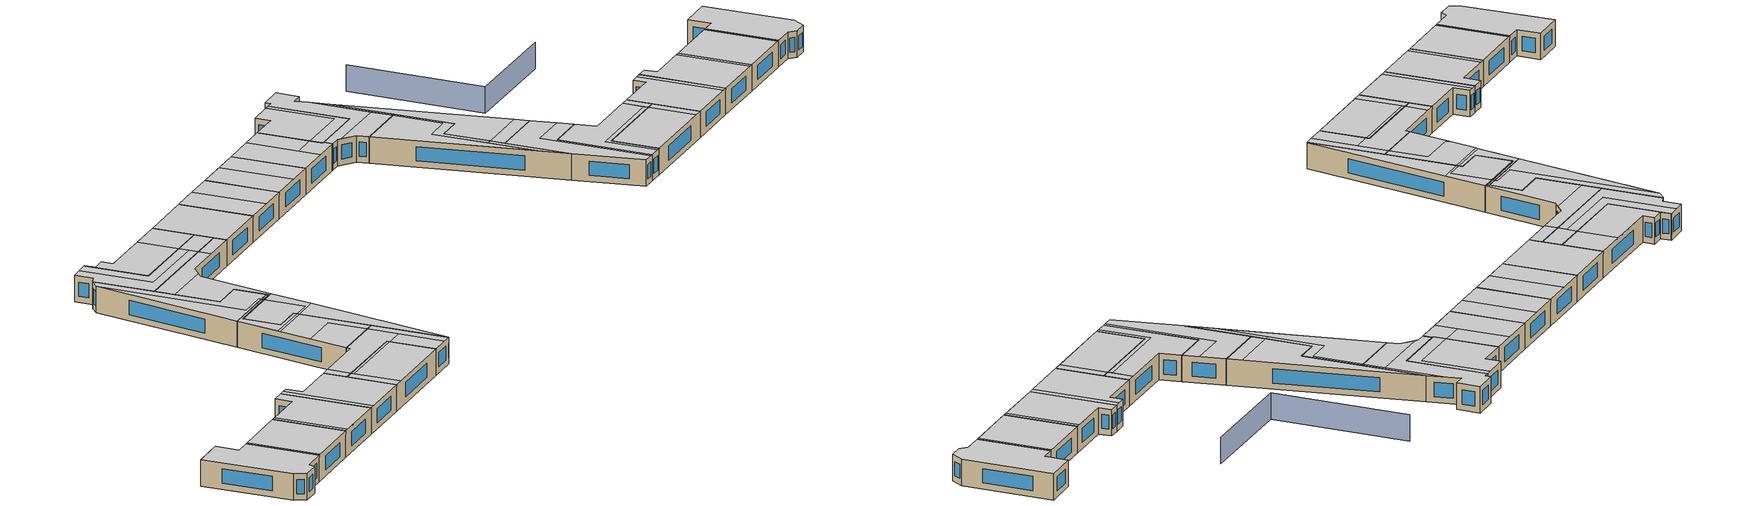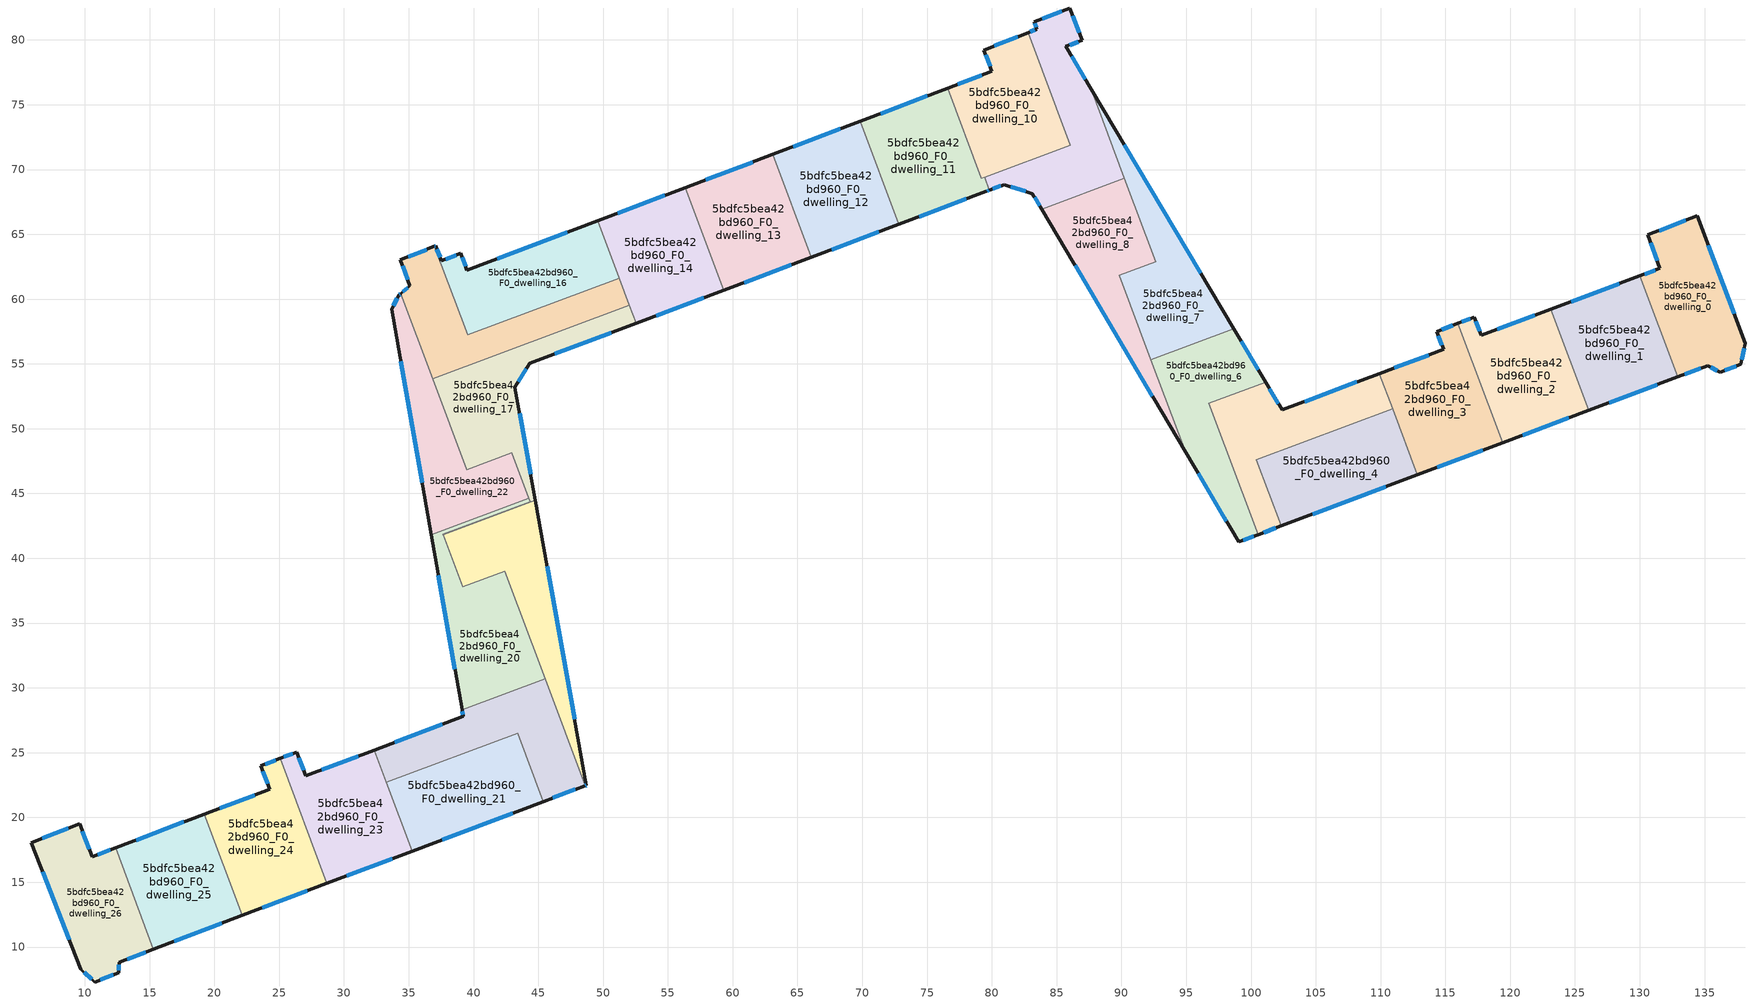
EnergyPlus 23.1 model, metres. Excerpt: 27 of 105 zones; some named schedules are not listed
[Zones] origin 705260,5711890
5bdfc5bea42bd960_F0_dwelling_0
 floor ground (EU_floor_Construction): 134.44,66.42 138.14,56.59 137.8,54.96 136.19,54.36 135.24,54.86 132.93,53.99 130.01,61.79 131.55,62.37 130.62,64.95 z0
 wall outside (EU_wall_Construction): 132.93,53.99 135.24,54.86 136.19,54.36 137.8,54.96 138.14,56.59 134.44,66.42 130.62,64.95 131.55,62.37 130.01,61.79 z0:3
 wall to 5bdfc5bea42bd960_F0_dwelling_1 (EU_wall_Construction): 130.01,61.79 132.93,53.99 z0:3
 window (EU_Window_Construction): 137.28,58.86 135.29,64.14 / 137.88,55.34 138.06,56.21 / 136.56,54.5 137.43,54.82 / 135.46,54.74 135.97,54.48 / 133.47,54.19 134.71,54.66 / 131.2,62.24 130.36,61.93 / 130.84,64.35 131.34,62.97 / 133.56,66.08 131.51,65.29 z0.69:2.31
 ceiling to 5bdfc5bea42bd960_F1_dwelling_0 (EU_floor_Construction): 137.8,54.96 138.14,56.59 134.44,66.42 130.62,64.95 131.55,62.37 130.01,61.79 132.93,53.99 135.24,54.86 136.19,54.36 z3
5bdfc5bea42bd960_F0_dwelling_1
 floor ground (EU_floor_Construction): 130.01,61.79 132.93,53.99 126.06,51.41 123.13,59.22 z0
 wall outside (EU_wall_Construction): 130.01,61.79 123.13,59.22 / 126.06,51.41 132.93,53.99 z0:3
 wall to 5bdfc5bea42bd960_F0_dwelling_2 (EU_wall_Construction): 123.13,59.22 126.06,51.41 z0:3
 window (EU_Window_Construction): 128.41,61.2 124.72,59.81 / 127.65,52.01 131.34,53.39 z0.69:2.31
 ceiling to 5bdfc5bea42bd960_F1_dwelling_1 (EU_floor_Construction): 132.67,53.89 129.74,61.69 123.13,59.22 126.06,51.41 z3
 ceiling to 5bdfc5bea42bd960_F1_dwelling_0 (EU_floor_Construction): 132.93,53.99 130.01,61.79 129.74,61.69 132.67,53.89 z3
5bdfc5bea42bd960_F0_dwelling_10
 floor ground (EU_floor_Construction): 82.81,80.58 86.06,71.89 79.2,69.31 76.58,76.28 80.01,77.58 79.38,79.22 z0
 wall outside (EU_wall_Construction): 82.81,80.58 79.38,79.22 80.01,77.58 76.58,76.28 z0:3
 wall to 5bdfc5bea42bd960_F0_dwelling_9 (EU_wall_Construction): 79.43,69.4 86.06,71.89 82.81,80.58 z0:3
 wall to 5bdfc5bea42bd960_F0_dwelling_11 (EU_wall_Construction): 76.58,76.28 79.2,69.31 79.43,69.4 z0:3
 window (EU_Window_Construction): 79.21,77.28 77.38,76.58 / 79.53,78.84 79.86,77.96 / 82.01,80.26 80.18,79.54 z0.69:2.31
 ceiling to 5bdfc5bea42bd960_F1_dwelling_10 (EU_floor_Construction): 84.94,73.04 82.2,80.34 79.39,79.22 80.01,77.58 76.58,76.28 78.68,70.69 z3
 ceiling to 5bdfc5bea42bd960_F1_dwelling_9 (EU_floor_Construction): 86.06,71.89 82.81,80.57 82.2,80.34 84.94,73.04 78.68,70.69 79.2,69.31 z3
5bdfc5bea42bd960_F0_dwelling_11
 floor ground (EU_floor_Construction): 76.58,76.28 79.2,69.31 79.43,69.4 79.81,68.4 79.57,68.32 72.83,65.78 69.85,73.73 z0
 wall outside (EU_wall_Construction): 76.58,76.28 69.85,73.73 / 72.83,65.78 79.57,68.32 79.81,68.4 z0:3
 wall to 5bdfc5bea42bd960_F0_dwelling_9 (EU_wall_Construction): 79.81,68.4 79.43,69.4 z0:3
 wall to 5bdfc5bea42bd960_F0_dwelling_12 (EU_wall_Construction): 69.85,73.73 72.83,65.78 z0:3
 window (EU_Window_Construction): 75.02,75.69 71.41,74.32 / 79.63,68.34 79.75,68.38 / 74.39,66.36 78.01,67.73 z0.69:2.31
 ceiling to 5bdfc5bea42bd960_F1_dwelling_11 (EU_floor_Construction): 76.72,67.24 73.74,75.2 69.85,73.73 72.83,65.78 z3
 ceiling to 5bdfc5bea42bd960_F1_dwelling_9 (EU_floor_Construction): 79.57,68.32 79.81,68.4 79.43,69.4 79.2,69.31 78.68,70.69 75.83,69.62 76.72,67.24 z3
 ceiling to 5bdfc5bea42bd960_F1_dwelling_10 (EU_floor_Construction): 78.68,70.69 76.58,76.28 73.74,75.2 75.83,69.62 z3
5bdfc5bea42bd960_F0_dwelling_12
 floor ground (EU_floor_Construction): 69.85,73.73 72.83,65.78 66.08,63.23 63.1,71.17 z0
 wall outside (EU_wall_Construction): 69.85,73.73 63.1,71.17 / 66.08,63.23 72.83,65.78 z0:3
 wall to 5bdfc5bea42bd960_F0_dwelling_13 (EU_wall_Construction): 63.1,71.17 66.08,63.23 z0:3
 window (EU_Window_Construction): 68.29,73.14 64.66,71.76 / 67.64,63.82 71.27,65.19 z0.69:2.31
 ceiling to 5bdfc5bea42bd960_F1_dwelling_12 (EU_floor_Construction): 69.72,64.6 66.74,72.55 63.1,71.17 66.08,63.23 z3
 ceiling to 5bdfc5bea42bd960_F1_dwelling_11 (EU_floor_Construction): 72.83,65.78 69.85,73.73 66.74,72.55 69.72,64.6 z3
5bdfc5bea42bd960_F0_dwelling_13
 floor ground (EU_floor_Construction): 63.1,71.17 66.08,63.23 59.31,60.69 56.34,68.61 z0
 wall outside (EU_wall_Construction): 63.1,71.17 56.34,68.61 / 59.31,60.69 66.08,63.23 z0:3
 wall to 5bdfc5bea42bd960_F0_dwelling_14 (EU_wall_Construction): 56.34,68.61 59.31,60.69 z0:3
 window (EU_Window_Construction): 61.54,70.58 57.91,69.21 / 60.88,61.28 64.51,62.64 z0.69:2.31
 ceiling to 5bdfc5bea42bd960_F1_dwelling_13 (EU_floor_Construction): 62.7,61.96 59.72,69.89 56.34,68.61 59.31,60.69 z3
 ceiling to 5bdfc5bea42bd960_F1_dwelling_12 (EU_floor_Construction): 66.08,63.23 63.1,71.17 59.72,69.89 62.7,61.96 z3
5bdfc5bea42bd960_F0_dwelling_14
 floor ground (EU_floor_Construction): 56.34,68.61 59.31,60.69 52.54,58.14 49.57,66.05 z0
 wall outside (EU_wall_Construction): 56.34,68.61 49.57,66.05 / 52.54,58.14 59.31,60.69 z0:3
 wall to 5bdfc5bea42bd960_F0_dwelling_16 (EU_wall_Construction): 49.57,66.05 51.23,61.62 z0:3
 wall to 5bdfc5bea42bd960_F0_dwelling_17 (EU_wall_Construction): 52.02,59.53 52.54,58.14 z0:3
 wall to 5bdfc5bea42bd960_F0_dwelling_18 (EU_wall_Construction): 51.23,61.62 52.02,59.53 z0:3
 window (EU_Window_Construction): 54.77,68.02 51.14,66.64 / 54.11,58.73 57.75,60.1 z0.69:2.31
 ceiling adiabatic (EU_roof_Construction): 59.31,60.69 56.34,68.61 49.57,66.05 52.54,58.14 z3
5bdfc5bea42bd960_F0_dwelling_15
 floor ground (EU_floor_Construction): 44.76,44.46 48.71,22.49 48.61,22.45 42.4,39.01 39.16,37.8 37.66,41.8 z0
 wall outside (EU_wall_Construction): 48.61,22.45 48.71,22.49 44.76,44.46 z0:3
 wall to 5bdfc5bea42bd960_F0_dwelling_20 (EU_wall_Construction): 37.66,41.8 39.16,37.8 42.4,39.01 45.52,30.7 z0:3
 wall to 5bdfc5bea42bd960_F0_dwelling_17 (EU_wall_Construction): 44.76,44.46 37.66,41.8 z0:3
 wall to 5bdfc5bea42bd960_F0_dwelling_19 (EU_wall_Construction): 45.52,30.7 48.61,22.45 z0:3
 window (EU_Window_Construction): 48.64,22.46 48.69,22.48 / 47.8,27.58 45.68,39.38 z0.69:2.31
 ceiling to 5bdfc5bea42bd960_F1_dwelling_15 (EU_floor_Construction): 48.71,22.49 45.66,39.47 42.65,38.34 48.61,22.45 z3
 ceiling to 5bdfc5bea42bd960_F1_dwelling_20 (EU_floor_Construction): 44.65,39.44 43.02,43.81 37.66,41.8 39.16,37.8 42.4,39.01 42.54,38.65 z3
 ceiling to 5bdfc5bea42bd960_F1_dwelling_17 (EU_floor_Construction): 45.66,39.47 44.76,44.46 43.02,43.81 44.65,39.44 42.54,38.65 42.65,38.34 z3
5bdfc5bea42bd960_F0_dwelling_16
 floor ground (EU_floor_Construction): 49.57,66.05 51.23,61.62 39.55,57.24 36.98,64.07 37.08,64.1 37.52,62.95 39.02,63.52 39.49,62.23 z0
 wall outside (EU_wall_Construction): 49.57,66.05 39.49,62.23 39.02,63.52 37.52,62.95 37.08,64.1 36.98,64.07 z0:3
 wall to 5bdfc5bea42bd960_F0_dwelling_18 (EU_wall_Construction): 36.98,64.07 39.55,57.24 51.23,61.62 z0:3
 window (EU_Window_Construction): 37.42,63.22 37.18,63.84 / 38.67,63.39 37.87,63.08 / 39.38,62.53 39.13,63.22 / 47.24,65.16 41.83,63.11 / 37.05,64.09 37.01,64.08 z0.69:2.31
 ceiling to 5bdfc5bea42bd960_F1_dwelling_16 (EU_floor_Construction): 47.32,60.15 45.66,64.57 39.49,62.23 39.02,63.52 37.52,62.95 37.08,64.1 36.98,64.07 39.55,57.24 z3
 ceiling to 5bdfc5bea42bd960_F1_dwelling_14 (EU_floor_Construction): 51.23,61.62 49.57,66.05 45.66,64.57 47.32,60.15 z3
5bdfc5bea42bd960_F0_dwelling_17
 floor ground (EU_floor_Construction): 52.02,59.53 52.54,58.14 44.35,55.05 43.19,53.2 44.76,44.46 37.66,41.8 37.64,41.86 44.37,44.38 42.96,48.15 39.46,46.84 36.84,53.84 z0
 wall outside (EU_wall_Construction): 44.76,44.46 43.19,53.2 44.35,55.05 52.54,58.14 z0:3
 wall to 5bdfc5bea42bd960_F0_dwelling_20 (EU_wall_Construction): 44.27,44.64 44.37,44.38 37.64,41.86 37.66,41.8 z0:3
 wall to 5bdfc5bea42bd960_F0_dwelling_22 (EU_wall_Construction): 36.84,53.84 39.46,46.84 42.96,48.15 44.27,44.64 z0:3
 wall to 5bdfc5bea42bd960_F0_dwelling_18 (EU_wall_Construction): 52.02,59.53 36.84,53.84 z0:3
 window (EU_Window_Construction): 43.46,53.63 44.09,54.63 / 44.4,46.49 43.56,51.18 / 46.25,55.77 50.64,57.42 z0.69:2.31
 ceiling adiabatic (EU_roof_Construction): 44.76,44.46 43.19,53.2 43.62,53.88 37.66,51.65 39.46,46.84 42.96,48.15 44.37,44.38 42.99,43.87 43.02,43.81 z3; 52.54,58.14 52.02,59.53 48.1,58.06 48.63,56.66 z3
 ceiling to 5bdfc5bea42bd960_F1_dwelling_18 (EU_floor_Construction): 48.63,56.66 48.1,58.06 36.84,53.84 37.66,51.65 43.62,53.88 44.35,55.05 z3
 ceiling to 5bdfc5bea42bd960_F1_dwelling_20 (EU_floor_Construction): 43.02,43.81 42.99,43.87 37.64,41.86 37.66,41.8 z3
5bdfc5bea42bd960_F0_dwelling_18
 floor ground (EU_floor_Construction): 51.23,61.62 52.02,59.53 36.84,53.84 34.37,60.41 35.09,61.03 34.35,63.02 36.98,64.07 39.55,57.24 z0
 wall outside (EU_wall_Construction): 36.98,64.07 34.35,63.02 35.09,61.03 34.37,60.41 z0:3
 wall to 5bdfc5bea42bd960_F0_dwelling_22 (EU_wall_Construction): 34.37,60.41 36.84,53.84 z0:3
 window (EU_Window_Construction): 36.38,63.83 34.96,63.27 / 34.93,60.88 34.54,60.55 / 34.53,62.56 34.92,61.49 z0.69:2.31
 ceiling to 5bdfc5bea42bd960_F1_dwelling_18 (EU_floor_Construction): 48.1,58.06 47.73,59.06 38.58,55.63 35.62,63.53 34.36,63.02 35.1,61.03 34.37,60.41 36.84,53.84 z3
 ceiling to 5bdfc5bea42bd960_F1_dwelling_16 (EU_floor_Construction): 47.73,59.06 47.32,60.15 39.55,57.24 36.98,64.07 35.62,63.53 38.58,55.63 z3
 ceiling adiabatic (EU_roof_Construction): 52.02,59.53 51.23,61.62 47.32,60.15 48.1,58.06 z3
5bdfc5bea42bd960_F0_dwelling_19
 floor ground (EU_floor_Construction): 45.52,30.7 48.61,22.45 45.38,21.23 43.39,26.51 33.26,22.71 32.32,25.2 39.19,27.8 39.2,27.81 39.11,28.3 z0
 wall outside (EU_wall_Construction): 39.11,28.3 39.2,27.81 39.19,27.8 32.32,25.2 / 45.38,21.23 48.61,22.45 z0:3
 wall to 5bdfc5bea42bd960_F0_dwelling_21 (EU_wall_Construction): 33.26,22.71 43.39,26.51 45.38,21.23 z0:3
 wall to 5bdfc5bea42bd960_F0_dwelling_20 (EU_wall_Construction): 45.52,30.7 39.11,28.3 z0:3
 wall to 5bdfc5bea42bd960_F0_dwelling_23 (EU_wall_Construction): 32.32,25.2 33.26,22.71 z0:3
 window (EU_Window_Construction): 37.6,27.2 33.91,25.81 / 39.13,28.19 39.18,27.92 / 46.13,21.51 47.86,22.17 z0.69:2.31
 ceiling to 5bdfc5bea42bd960_F1_dwelling_21 (EU_floor_Construction): 43.52,26.16 45.72,26.99 44.47,30.31 39.11,28.3 39.2,27.81 33.38,25.6 34.32,23.1 43.39,26.51 z3
 ceiling to 5bdfc5bea42bd960_F1_dwelling_19 (EU_floor_Construction): 47.57,22.06 45.72,26.99 43.52,26.16 45.38,21.23 z3
 ceiling to 5bdfc5bea42bd960_F1_dwelling_22 (EU_floor_Construction): 34.32,23.1 33.38,25.6 32.32,25.2 33.26,22.71 z3
 ceiling to 5bdfc5bea42bd960_F1_dwelling_15 (EU_floor_Construction): 48.61,22.45 45.52,30.7 44.47,30.31 47.57,22.06 z3
5bdfc5bea42bd960_F0_dwelling_2
 floor ground (EU_floor_Construction): 123.13,59.22 126.06,51.41 119.42,48.91 115.96,58.12 117.21,58.62 117.78,57.21 z0
 wall outside (EU_wall_Construction): 119.42,48.91 126.06,51.41 / 123.13,59.22 117.78,57.21 117.21,58.62 115.96,58.12 z0:3
 wall to 5bdfc5bea42bd960_F0_dwelling_3 (EU_wall_Construction): 115.96,58.12 119.42,48.91 z0:3
 window (EU_Window_Construction): 120.95,49.49 124.52,50.83 / 116.92,58.5 116.25,58.24 / 117.65,57.54 117.34,58.29 / 121.89,58.75 119.02,57.68 z0.69:2.31
 ceiling to 5bdfc5bea42bd960_F1_dwelling_2 (EU_floor_Construction): 125.53,51.21 122.6,59.02 117.78,57.21 117.21,58.62 115.96,58.12 119.42,48.91 z3
 ceiling to 5bdfc5bea42bd960_F1_dwelling_1 (EU_floor_Construction): 126.06,51.41 123.13,59.22 122.6,59.02 125.53,51.21 z3
5bdfc5bea42bd960_F0_dwelling_20
 floor ground (EU_floor_Construction): 44.37,44.38 37.64,41.86 39.16,37.8 42.4,39.01 45.52,30.7 39.11,28.3 36.74,41.81 44.27,44.64 z0
 wall outside (EU_wall_Construction): 36.74,41.81 39.11,28.3 z0:3
 wall to 5bdfc5bea42bd960_F0_dwelling_22 (EU_wall_Construction): 44.27,44.64 36.74,41.81 z0:3
 window (EU_Window_Construction): 37.29,38.68 38.56,31.43 z0.69:2.31
 ceiling to 5bdfc5bea42bd960_F1_dwelling_20 (EU_floor_Construction): 42.54,38.65 42.4,39.01 39.16,37.8 37.64,41.86 42.99,43.87 42.9,44.12 36.74,41.81 37.62,36.8 z3
 ceiling to 5bdfc5bea42bd960_F1_dwelling_15 (EU_floor_Construction): 45.52,30.7 42.65,38.34 37.68,36.48 38.21,33.42 38.42,32.86 42.89,34.54 44.47,30.31 z3
 ceiling to 5bdfc5bea42bd960_F1_dwelling_21 (EU_floor_Construction): 44.47,30.31 42.89,34.54 38.42,32.86 38.21,33.42 39.11,28.3 z3
 ceiling to 5bdfc5bea42bd960_F1_dwelling_17 (EU_floor_Construction): 44.37,44.38 44.27,44.64 42.9,44.12 42.99,43.87 z3; 42.65,38.34 42.54,38.65 37.62,36.8 37.68,36.48 z3
5bdfc5bea42bd960_F0_dwelling_21
 floor ground (EU_floor_Construction): 43.39,26.51 45.38,21.23 35.25,17.39 33.26,22.71 z0
 wall outside (EU_wall_Construction): 35.25,17.39 45.38,21.23 z0:3
 wall to 5bdfc5bea42bd960_F0_dwelling_23 (EU_wall_Construction): 33.26,22.71 35.25,17.39 z0:3
 window (EU_Window_Construction): 37.59,18.28 43.03,20.34 z0.69:2.31
 ceiling to 5bdfc5bea42bd960_F1_dwelling_19 (EU_floor_Construction): 45.38,21.23 43.52,26.16 34.45,22.76 36.31,17.8 z3
 ceiling to 5bdfc5bea42bd960_F1_dwelling_21 (EU_floor_Construction): 43.52,26.16 43.39,26.51 34.32,23.1 34.45,22.76 z3
 ceiling to 5bdfc5bea42bd960_F1_dwelling_22 (EU_floor_Construction): 36.31,17.8 34.32,23.1 33.26,22.71 35.25,17.39 z3
5bdfc5bea42bd960_F0_dwelling_22
 floor ground (EU_floor_Construction): 34.37,60.41 39.46,46.84 42.96,48.15 44.27,44.64 36.74,41.81 33.68,59.23 34.24,60.3 z0
 wall outside (EU_wall_Construction): 34.37,60.41 34.24,60.3 33.68,59.23 36.74,41.81 z0:3
 window (EU_Window_Construction): 34.39,55.2 36.03,45.84 / 34.11,60.05 33.81,59.48 / 34.34,60.39 34.27,60.33 z0.69:2.31
 ceiling to 5bdfc5bea42bd960_F1_dwelling_20 (EU_floor_Construction): 42.9,44.12 42.79,44.41 39.63,43.22 33.73,58.94 36.74,41.81 z3
 ceiling adiabatic (EU_roof_Construction): 44.27,44.64 42.96,48.15 39.46,46.84 34.37,60.41 34.24,60.3 33.68,59.23 33.73,58.94 39.63,43.22 42.79,44.41 42.9,44.12 z3
5bdfc5bea42bd960_F0_dwelling_23
 floor ground (EU_floor_Construction): 32.32,25.2 35.25,17.39 28.69,14.91 25.07,24.55 26.34,25.04 27.05,23.21 z0
 wall outside (EU_wall_Construction): 28.69,14.91 35.25,17.39 / 32.32,25.2 27.05,23.21 26.34,25.04 25.07,24.55 z0:3
 wall to 5bdfc5bea42bd960_F0_dwelling_24 (EU_wall_Construction): 25.07,24.55 28.69,14.91 z0:3
 window (EU_Window_Construction): 30.21,15.49 33.73,16.82 / 26.04,24.93 25.36,24.67 / 26.88,23.63 26.5,24.61 / 31.1,24.74 28.27,23.67 z0.69:2.31
 ceiling to 5bdfc5bea42bd960_F1_dwelling_22 (EU_floor_Construction): 35.25,17.39 32.32,25.2 27.05,23.21 26.34,25.04 25.71,24.8 29.33,15.15 z3
 ceiling to 5bdfc5bea42bd960_F1_dwelling_23 (EU_floor_Construction): 29.33,15.15 25.71,24.8 25.07,24.55 28.69,14.91 z3
5bdfc5bea42bd960_F0_dwelling_24
 floor ground (EU_floor_Construction): 25.07,24.55 28.69,14.91 22.17,12.44 19.24,20.25 24.28,22.16 23.58,23.99 z0
 wall outside (EU_wall_Construction): 22.17,12.44 28.69,14.91 / 25.07,24.55 23.58,23.99 24.28,22.16 19.24,20.25 z0:3
 wall to 5bdfc5bea42bd960_F0_dwelling_25 (EU_wall_Construction): 19.24,20.25 22.17,12.44 z0:3
 window (EU_Window_Construction): 23.68,13.01 27.18,14.34 / 23.11,21.72 20.4,20.69 / 23.74,23.57 24.12,22.58 / 24.72,24.42 23.93,24.12 z0.69:2.31
 ceiling to 5bdfc5bea42bd960_F1_dwelling_23 (EU_floor_Construction): 28.69,14.91 25.07,24.55 23.58,23.99 24.28,22.16 19.77,20.45 22.69,12.64 z3
 ceiling to 5bdfc5bea42bd960_F1_dwelling_24 (EU_floor_Construction): 22.69,12.64 19.77,20.45 19.24,20.25 22.17,12.44 z3
5bdfc5bea42bd960_F0_dwelling_25
 floor ground (EU_floor_Construction): 19.24,20.25 22.17,12.44 15.3,9.84 12.37,17.65 z0
 wall outside (EU_wall_Construction): 19.24,20.25 12.37,17.65 / 15.3,9.84 22.17,12.44 z0:3
 wall to 5bdfc5bea42bd960_F0_dwelling_26 (EU_wall_Construction): 12.37,17.65 15.3,9.84 z0:3
 window (EU_Window_Construction): 17.65,19.65 13.96,18.25 / 16.89,10.44 20.58,11.84 z0.69:2.31
 ceiling to 5bdfc5bea42bd960_F1_dwelling_24 (EU_floor_Construction): 22.17,12.44 19.24,20.25 12.64,17.75 15.56,9.94 z3
 ceiling to 5bdfc5bea42bd960_F1_dwelling_25 (EU_floor_Construction): 15.56,9.94 12.64,17.75 12.37,17.65 15.3,9.84 z3
5bdfc5bea42bd960_F0_dwelling_26
 floor ground (EU_floor_Construction): 12.37,17.65 15.3,9.84 12.64,8.84 12.61,8.01 10.77,7.3 9.7,8.28 5.87,18.06 9.6,19.5 10.56,16.97 z0
 wall outside (EU_wall_Construction): 12.37,17.65 10.56,16.97 9.6,19.5 5.87,18.06 9.7,8.28 10.77,7.3 12.61,8.01 12.64,8.84 15.3,9.84 z0:3
 window (EU_Window_Construction): 12.62,8.2 12.64,8.65 / 11.19,7.47 12.18,7.85 / 9.94,8.06 10.52,7.53 / 6.76,15.8 8.81,10.55 / 8.74,19.17 6.73,18.39 / 10.34,17.56 9.82,18.92 / 11.95,17.5 10.98,17.13 / 13.26,9.07 14.68,9.61 z0.69:2.31
 ceiling to 5bdfc5bea42bd960_F1_dwelling_25 (EU_floor_Construction): 15.3,9.84 12.37,17.65 10.56,16.97 9.6,19.5 5.87,18.06 9.7,8.28 10.77,7.3 12.61,8.01 12.64,8.84 z3
5bdfc5bea42bd960_F0_dwelling_3
 floor ground (EU_floor_Construction): 115.96,58.12 119.42,48.91 112.83,46.44 109.9,54.26 114.86,56.12 114.32,57.47 z0
 wall outside (EU_wall_Construction): 112.83,46.44 119.42,48.91 / 115.96,58.12 114.32,57.47 114.86,56.12 109.9,54.26 z0:3
 wall to 5bdfc5bea42bd960_F0_dwelling_4 (EU_wall_Construction): 110.92,51.55 112.83,46.44 z0:3
 wall to 5bdfc5bea42bd960_F0_dwelling_5 (EU_wall_Construction): 109.9,54.26 110.92,51.55 z0:3
 window (EU_Window_Construction): 114.36,47.01 117.89,48.34 / 113.71,55.68 111.05,54.69 / 114.45,57.16 114.74,56.43 / 115.58,57.97 114.7,57.62 z0.69:2.31
 ceiling to 5bdfc5bea42bd960_F1_dwelling_3 (EU_floor_Construction): 118.74,48.66 115.29,57.86 114.32,57.47 114.86,56.12 109.9,54.26 112.83,46.44 z3
 ceiling to 5bdfc5bea42bd960_F1_dwelling_2 (EU_floor_Construction): 119.42,48.91 115.96,58.12 115.29,57.86 118.74,48.66 z3
5bdfc5bea42bd960_F0_dwelling_4
 floor ground (EU_floor_Construction): 110.92,51.54 112.83,46.44 102.32,42.49 100.41,47.6 z0
 wall outside (EU_wall_Construction): 102.32,42.49 112.83,46.44 z0:3
 wall to 5bdfc5bea42bd960_F0_dwelling_5 (EU_wall_Construction): 110.92,51.54 100.41,47.6 102.32,42.49 z0:3
 window (EU_Window_Construction): 104.76,43.41 110.4,45.53 z0.69:2.31
 ceiling adiabatic (EU_roof_Construction): 111.78,46.05 109.86,51.15 100.41,47.6 102.32,42.49 z3; 112.83,46.44 110.92,51.54 109.86,51.15 111.78,46.05 z3
5bdfc5bea42bd960_F0_dwelling_5
 floor ground (EU_floor_Construction): 109.9,54.26 110.92,51.54 100.41,47.6 102.32,42.49 100.55,41.83 96.76,51.95 101.12,53.59 102.39,51.45 z0
 wall outside (EU_wall_Construction): 109.9,54.26 102.39,51.45 101.12,53.59 / 100.55,41.83 102.32,42.49 z0:3
 wall to 5bdfc5bea42bd960_F0_dwelling_6 (EU_wall_Construction): 101.12,53.59 96.76,51.95 100.55,41.83 z0:3
 window (EU_Window_Construction): 102.1,51.94 101.41,53.09 / 108.16,53.61 104.13,52.1 / 100.96,41.98 101.91,42.34 z0.69:2.31
 ceiling to 5bdfc5bea42bd960_F1_dwelling_5 (EU_floor_Construction): 101.84,42.31 99.74,47.92 109.68,51.65 108.85,53.86 102.39,51.45 101.12,53.59 96.76,51.95 100.55,41.83 z3
 ceiling to 5bdfc5bea42bd960_F1_dwelling_4 (EU_floor_Construction): 102.32,42.49 100.41,47.6 109.86,51.15 109.68,51.65 99.74,47.92 101.84,42.31 z3
 ceiling adiabatic (EU_roof_Construction): 110.92,51.54 109.9,54.26 108.85,53.86 109.86,51.15 z3
5bdfc5bea42bd960_F0_dwelling_6
 floor ground (EU_floor_Construction): 98.66,57.72 101.12,53.59 96.76,51.95 100.55,41.83 99.05,41.26 94.96,48.17 92.28,55.33 z0
 wall outside (EU_wall_Construction): 94.96,48.17 99.05,41.26 100.55,41.83 / 101.12,53.59 98.66,57.72 z0:3
 wall to 5bdfc5bea42bd960_F0_dwelling_7 (EU_wall_Construction): 98.66,57.72 92.28,55.33 z0:3
 wall to 5bdfc5bea42bd960_F0_dwelling_8 (EU_wall_Construction): 92.28,55.33 94.96,48.17 z0:3
 window (EU_Window_Construction): 99.4,41.4 100.21,41.7 / 95.91,46.57 98.11,42.86 / 100.55,54.55 99.23,56.76 z0.69:2.31
 ceiling to 5bdfc5bea42bd960_F1_dwelling_6 (EU_floor_Construction): 100.17,41.69 95.72,53.57 100.14,55.23 98.66,57.72 92.28,55.33 94.96,48.17 99.05,41.27 z3
 ceiling to 5bdfc5bea42bd960_F1_dwelling_5 (EU_floor_Construction): 100.55,41.83 96.76,51.95 101.12,53.59 100.14,55.23 95.72,53.57 100.17,41.69 z3
5bdfc5bea42bd960_F0_dwelling_7
 floor ground (EU_floor_Construction): 87.66,76.21 98.66,57.72 92.28,55.33 89.83,61.84 92.65,62.9 z0
 wall outside (EU_wall_Construction): 98.66,57.72 87.66,76.21 z0:3
 wall to 5bdfc5bea42bd960_F0_dwelling_8 (EU_wall_Construction): 90.23,69.34 92.65,62.9 89.83,61.84 92.28,55.33 z0:3
 wall to 5bdfc5bea42bd960_F0_dwelling_9 (EU_wall_Construction): 87.66,76.21 90.23,69.34 z0:3
 window (EU_Window_Construction): 96.11,62 90.2,71.93 z0.69:2.31
 ceiling to 5bdfc5bea42bd960_F1_dwelling_7 (EU_floor_Construction): 97.79,59.17 87.66,76.21 92.65,62.9 89.83,61.84 91.69,56.89 z3
 ceiling to 5bdfc5bea42bd960_F1_dwelling_6 (EU_floor_Construction): 98.66,57.72 97.79,59.17 91.69,56.89 92.28,55.33 z3
5bdfc5bea42bd960_F0_dwelling_8
 floor ground (EU_floor_Construction): 90.23,69.34 92.65,62.9 89.83,61.84 94.96,48.17 83.84,66.94 z0
 wall outside (EU_wall_Construction): 83.84,66.94 94.96,48.17 z0:3
 wall to 5bdfc5bea42bd960_F0_dwelling_9 (EU_wall_Construction): 90.23,69.34 83.84,66.94 z0:3
 window (EU_Window_Construction): 86.42,62.6 92.39,52.51 z0.69:2.31
 ceiling to 5bdfc5bea42bd960_F1_dwelling_8 (EU_floor_Construction): 93.08,51.35 88.82,62.71 91.86,63.85 89.85,69.2 83.84,66.94 z3
 ceiling to 5bdfc5bea42bd960_F1_dwelling_7 (EU_floor_Construction): 91.69,56.89 89.83,61.84 92.65,62.9 90.23,69.34 89.85,69.2 91.86,63.85 88.82,62.71 91.09,56.66 z3
 ceiling to 5bdfc5bea42bd960_F1_dwelling_6 (EU_floor_Construction): 94.96,48.17 91.69,56.89 91.09,56.66 93.08,51.35 z3
5bdfc5bea42bd960_F0_dwelling_9
 floor ground (EU_floor_Construction): 86.98,79.96 85.69,79.5 87.66,76.21 90.23,69.34 83.84,66.94 83.13,68.15 80.94,68.83 79.81,68.4 79.43,69.4 86.06,71.89 82.81,80.58 83.47,80.84 83.26,81.41 86.03,82.47 z0
 wall outside (EU_wall_Construction): 87.66,76.21 85.69,79.5 86.98,79.96 86.03,82.47 83.26,81.41 83.47,80.84 82.81,80.58 / 79.81,68.4 80.94,68.83 83.13,68.15 83.84,66.94 z0:3
 window (EU_Window_Construction): 83.31,80.78 82.96,80.64 / 83.3,81.27 83.42,80.97 / 85.39,82.22 83.9,81.65 / 86.76,80.54 86.25,81.89 / 85.99,79.61 86.68,79.86 / 87.2,76.97 86.15,78.74 / 83.29,67.87 83.68,67.22 / 81.44,68.67 82.62,68.31 / 80.07,68.5 80.68,68.73 z0.69:2.31
 ceiling to 5bdfc5bea42bd960_F1_dwelling_9 (EU_floor_Construction): 88.97,71.56 86.48,78.18 85.69,79.5 86.98,79.96 86.03,82.47 83.26,81.41 83.47,80.84 82.81,80.57 86.06,71.89 79.43,69.4 79.81,68.4 80.94,68.83 81.35,68.7 z3
 ceiling to 5bdfc5bea42bd960_F1_dwelling_8 (EU_floor_Construction): 89.85,69.2 88.97,71.56 81.35,68.7 83.13,68.15 83.84,66.94 z3
 ceiling to 5bdfc5bea42bd960_F1_dwelling_7 (EU_floor_Construction): 90.23,69.34 87.66,76.21 86.48,78.18 89.85,69.2 z3
shading: 115.05,72.33 102.35,67.61 / 102.35,67.61 96.84,82.44 z0:3
[Building]
EU S2 Campaign: North Axis=0; Terrain=City; Solar Distribution=FullExterior
[Site:Location]
London: Latitude=51.5; Longitude=-0.5; Time Zone=0; Elevation=25
[SizingPeriod:WeatherFileDays]
AnnualSizingPeriod: Begin Month=1; Begin Day of Month=1; End Month=12; End Day of Month=31; Day of Week for Start Day=Monday; Use Weather File Daylight Saving Period=No; Use Weather File Rain and Snow Indicators=No
[MATERIAL]
EU_InternalMass_Material: Roughness=MediumRough; Thickness=0.1; Conductivity=1; Density=1800; Specific Heat=900; Thermal Absorptance=0.9; Solar Absorptance=0.7; Visible Absorptance=0.7
[MATERIAL:NOMASS] Roughness=MediumRough; Thermal Absorptance=0.9; Solar Absorptance=0.7; Visible Absorptance=0.7
Name | Thermal Resistance
EU_wall_NoMass | 0.635353
EU_roof_NoMass | 0.675062
EU_floor_NoMass | 1.96382
[WINDOWMATERIAL:SIMPLEGLAZINGSYSTEM]
EU_Window_SimpleGlazing: UFactor=2.96269; Solar Heat Gain Coefficient=0.76; Visible Transmittance=0.76
[CONSTRUCTION]
EU_wall_Construction: EU_wall_NoMass
EU_roof_Construction: EU_roof_NoMass
EU_floor_Construction: EU_floor_NoMass
EU_Window_Construction: EU_Window_SimpleGlazing
EU_InternalMass_Construction: EU_InternalMass_Material
[ZONE] Type=1; Multiplier=1; Ceiling Height=autocalculate; Floor Area=autocalculate; Part of Total Floor Area=Yes
Name | Volume
5bdfc5bea42bd960_F0_dwelling_0; 5bdfc5bea42bd960_F0_dwelling_12; 5bdfc5bea42bd960_F0_dwelling_14; 5bdfc5bea42bd960_F0_dwelling_22; 5bdfc5bea42bd960_F0_dwelling_25; 5bdfc5bea42bd960_F0_dwelling_3 | 183.713
5bdfc5bea42bd960_F0_dwelling_1 | 183.688
5bdfc5bea42bd960_F0_dwelling_10 | 183.719
5bdfc5bea42bd960_F0_dwelling_11 | 184.492
5bdfc5bea42bd960_F0_dwelling_13 | 183.692
5bdfc5bea42bd960_F0_dwelling_15 | 183.662
5bdfc5bea42bd960_F0_dwelling_16 | 183.727
5bdfc5bea42bd960_F0_dwelling_17 | 183.695
5bdfc5bea42bd960_F0_dwelling_18 | 183.685
5bdfc5bea42bd960_F0_dwelling_19 | 183.715
5bdfc5bea42bd960_F0_dwelling_2 | 183.718
5bdfc5bea42bd960_F0_dwelling_20 | 183.741
5bdfc5bea42bd960_F0_dwelling_21 | 183.705
5bdfc5bea42bd960_F0_dwelling_23 | 183.703
5bdfc5bea42bd960_F0_dwelling_24 | 183.728
5bdfc5bea42bd960_F0_dwelling_26 | 183.706
5bdfc5bea42bd960_F0_dwelling_4 | 183.694
5bdfc5bea42bd960_F0_dwelling_5 | 180.981
5bdfc5bea42bd960_F0_dwelling_6 | 183.722
5bdfc5bea42bd960_F0_dwelling_7 | 183.721
5bdfc5bea42bd960_F0_dwelling_8 | 185.075
5bdfc5bea42bd960_F0_dwelling_9 | 184.271
[INTERNALMASS] Construction=EU_InternalMass_Construction
Name | Zone or ZoneList | Surface Area
5bdfc5bea42bd960_F0_dwelling_0_EU_InternalMass | 5bdfc5bea42bd960_F0_dwelling_0 | 61.2382
5bdfc5bea42bd960_F0_dwelling_1_EU_InternalMass | 5bdfc5bea42bd960_F0_dwelling_1 | 61.2298
5bdfc5bea42bd960_F0_dwelling_2_EU_InternalMass | 5bdfc5bea42bd960_F0_dwelling_2 | 61.2388
5bdfc5bea42bd960_F0_dwelling_3_EU_InternalMass | 5bdfc5bea42bd960_F0_dwelling_3 | 61.2377
5bdfc5bea42bd960_F0_dwelling_4_EU_InternalMass | 5bdfc5bea42bd960_F0_dwelling_4 | 61.2333
5bdfc5bea42bd960_F0_dwelling_5_EU_InternalMass | 5bdfc5bea42bd960_F0_dwelling_5 | 60.329
5bdfc5bea42bd960_F0_dwelling_6_EU_InternalMass | 5bdfc5bea42bd960_F0_dwelling_6 | 61.2409
5bdfc5bea42bd960_F0_dwelling_7_EU_InternalMass | 5bdfc5bea42bd960_F0_dwelling_7 | 61.2402
5bdfc5bea42bd960_F0_dwelling_8_EU_InternalMass | 5bdfc5bea42bd960_F0_dwelling_8 | 61.6885
5bdfc5bea42bd960_F0_dwelling_9_EU_InternalMass | 5bdfc5bea42bd960_F0_dwelling_9 | 61.424
5bdfc5bea42bd960_F0_dwelling_10_EU_InternalMass | 5bdfc5bea42bd960_F0_dwelling_10 | 61.2395
5bdfc5bea42bd960_F0_dwelling_11_EU_InternalMass | 5bdfc5bea42bd960_F0_dwelling_11 | 61.4972
5bdfc5bea42bd960_F0_dwelling_12_EU_InternalMass | 5bdfc5bea42bd960_F0_dwelling_12 | 61.2374
5bdfc5bea42bd960_F0_dwelling_13_EU_InternalMass | 5bdfc5bea42bd960_F0_dwelling_13 | 61.2308
5bdfc5bea42bd960_F0_dwelling_14_EU_InternalMass | 5bdfc5bea42bd960_F0_dwelling_14 | 61.2379
5bdfc5bea42bd960_F0_dwelling_15_EU_InternalMass | 5bdfc5bea42bd960_F0_dwelling_15 | 61.2219
5bdfc5bea42bd960_F0_dwelling_16_EU_InternalMass | 5bdfc5bea42bd960_F0_dwelling_16 | 61.2434
5bdfc5bea42bd960_F0_dwelling_17_EU_InternalMass | 5bdfc5bea42bd960_F0_dwelling_17 | 61.2323
5bdfc5bea42bd960_F0_dwelling_18_EU_InternalMass | 5bdfc5bea42bd960_F0_dwelling_18 | 61.2283
5bdfc5bea42bd960_F0_dwelling_19_EU_InternalMass | 5bdfc5bea42bd960_F0_dwelling_19 | 61.2374
5bdfc5bea42bd960_F0_dwelling_20_EU_InternalMass | 5bdfc5bea42bd960_F0_dwelling_20 | 61.2471
5bdfc5bea42bd960_F0_dwelling_21_EU_InternalMass | 5bdfc5bea42bd960_F0_dwelling_21 | 61.233
5bdfc5bea42bd960_F0_dwelling_22_EU_InternalMass | 5bdfc5bea42bd960_F0_dwelling_22 | 61.2379
5bdfc5bea42bd960_F0_dwelling_23_EU_InternalMass | 5bdfc5bea42bd960_F0_dwelling_23 | 61.2343
5bdfc5bea42bd960_F0_dwelling_24_EU_InternalMass | 5bdfc5bea42bd960_F0_dwelling_24 | 61.2429
5bdfc5bea42bd960_F0_dwelling_25_EU_InternalMass | 5bdfc5bea42bd960_F0_dwelling_25 | 61.2376
5bdfc5bea42bd960_F0_dwelling_26_EU_InternalMass | 5bdfc5bea42bd960_F0_dwelling_26 | 61.2359
[OTHEREQUIPMENT] Fuel Type=Electricity; Design Level Calculation Method=Watts/Area; Power per Zone Floor Area=1; Fraction Latent=0; Fraction Radiant=0; Fraction Lost=0; Carbon Dioxide Generation Rate=0; EndUse Subcategory=EU_Step8_InternalGains
Name | Zone or ZoneList or Space or SpaceList | Schedule
EU_Step8_InternalGain_5bdfc5bea42bd960_F0_dwelling_0_f000 | 5bdfc5bea42bd960_F0_dwelling_0 | EU_Step8_GainSchedule_5bdfc5bea42bd960_F0_dwelling_0_f000
EU_Step8_InternalGain_5bdfc5bea42bd960_F0_dwelling_1_f000 | 5bdfc5bea42bd960_F0_dwelling_1 | EU_Step8_GainSchedule_5bdfc5bea42bd960_F0_dwelling_1_f000
EU_Step8_InternalGain_5bdfc5bea42bd960_F0_dwelling_2_f000 | 5bdfc5bea42bd960_F0_dwelling_2 | EU_Step8_GainSchedule_5bdfc5bea42bd960_F0_dwelling_2_f000
EU_Step8_InternalGain_5bdfc5bea42bd960_F0_dwelling_3_f000 | 5bdfc5bea42bd960_F0_dwelling_3 | EU_Step8_GainSchedule_5bdfc5bea42bd960_F0_dwelling_3_f000
EU_Step8_InternalGain_5bdfc5bea42bd960_F0_dwelling_4_f000 | 5bdfc5bea42bd960_F0_dwelling_4 | EU_Step8_GainSchedule_5bdfc5bea42bd960_F0_dwelling_4_f000
EU_Step8_InternalGain_5bdfc5bea42bd960_F0_dwelling_5_f000 | 5bdfc5bea42bd960_F0_dwelling_5 | EU_Step8_GainSchedule_5bdfc5bea42bd960_F0_dwelling_5_f000
EU_Step8_InternalGain_5bdfc5bea42bd960_F0_dwelling_6_f000 | 5bdfc5bea42bd960_F0_dwelling_6 | EU_Step8_GainSchedule_5bdfc5bea42bd960_F0_dwelling_6_f000
EU_Step8_InternalGain_5bdfc5bea42bd960_F0_dwelling_7_f000 | 5bdfc5bea42bd960_F0_dwelling_7 | EU_Step8_GainSchedule_5bdfc5bea42bd960_F0_dwelling_7_f000
EU_Step8_InternalGain_5bdfc5bea42bd960_F0_dwelling_8_f000 | 5bdfc5bea42bd960_F0_dwelling_8 | EU_Step8_GainSchedule_5bdfc5bea42bd960_F0_dwelling_8_f000
EU_Step8_InternalGain_5bdfc5bea42bd960_F0_dwelling_9_f000 | 5bdfc5bea42bd960_F0_dwelling_9 | EU_Step8_GainSchedule_5bdfc5bea42bd960_F0_dwelling_9_f000
EU_Step8_InternalGain_5bdfc5bea42bd960_F0_dwelling_10_f000 | 5bdfc5bea42bd960_F0_dwelling_10 | EU_Step8_GainSchedule_5bdfc5bea42bd960_F0_dwelling_10_f000
EU_Step8_InternalGain_5bdfc5bea42bd960_F0_dwelling_11_f000 | 5bdfc5bea42bd960_F0_dwelling_11 | EU_Step8_GainSchedule_5bdfc5bea42bd960_F0_dwelling_11_f000
EU_Step8_InternalGain_5bdfc5bea42bd960_F0_dwelling_12_f000 | 5bdfc5bea42bd960_F0_dwelling_12 | EU_Step8_GainSchedule_5bdfc5bea42bd960_F0_dwelling_12_f000
EU_Step8_InternalGain_5bdfc5bea42bd960_F0_dwelling_13_f000 | 5bdfc5bea42bd960_F0_dwelling_13 | EU_Step8_GainSchedule_5bdfc5bea42bd960_F0_dwelling_13_f000
EU_Step8_InternalGain_5bdfc5bea42bd960_F0_dwelling_14_f000 | 5bdfc5bea42bd960_F0_dwelling_14 | EU_Step8_GainSchedule_5bdfc5bea42bd960_F0_dwelling_14_f000
EU_Step8_InternalGain_5bdfc5bea42bd960_F0_dwelling_15_f000 | 5bdfc5bea42bd960_F0_dwelling_15 | EU_Step8_GainSchedule_5bdfc5bea42bd960_F0_dwelling_15_f000
EU_Step8_InternalGain_5bdfc5bea42bd960_F0_dwelling_16_f000 | 5bdfc5bea42bd960_F0_dwelling_16 | EU_Step8_GainSchedule_5bdfc5bea42bd960_F0_dwelling_16_f000
EU_Step8_InternalGain_5bdfc5bea42bd960_F0_dwelling_17_f000 | 5bdfc5bea42bd960_F0_dwelling_17 | EU_Step8_GainSchedule_5bdfc5bea42bd960_F0_dwelling_17_f000
EU_Step8_InternalGain_5bdfc5bea42bd960_F0_dwelling_18_f000 | 5bdfc5bea42bd960_F0_dwelling_18 | EU_Step8_GainSchedule_5bdfc5bea42bd960_F0_dwelling_18_f000
EU_Step8_InternalGain_5bdfc5bea42bd960_F0_dwelling_19_f000 | 5bdfc5bea42bd960_F0_dwelling_19 | EU_Step8_GainSchedule_5bdfc5bea42bd960_F0_dwelling_19_f000
EU_Step8_InternalGain_5bdfc5bea42bd960_F0_dwelling_20_f000 | 5bdfc5bea42bd960_F0_dwelling_20 | EU_Step8_GainSchedule_5bdfc5bea42bd960_F0_dwelling_20_f000
EU_Step8_InternalGain_5bdfc5bea42bd960_F0_dwelling_21_f000 | 5bdfc5bea42bd960_F0_dwelling_21 | EU_Step8_GainSchedule_5bdfc5bea42bd960_F0_dwelling_21_f000
EU_Step8_InternalGain_5bdfc5bea42bd960_F0_dwelling_22_f000 | 5bdfc5bea42bd960_F0_dwelling_22 | EU_Step8_GainSchedule_5bdfc5bea42bd960_F0_dwelling_22_f000
EU_Step8_InternalGain_5bdfc5bea42bd960_F0_dwelling_23_f000 | 5bdfc5bea42bd960_F0_dwelling_23 | EU_Step8_GainSchedule_5bdfc5bea42bd960_F0_dwelling_23_f000
EU_Step8_InternalGain_5bdfc5bea42bd960_F0_dwelling_24_f000 | 5bdfc5bea42bd960_F0_dwelling_24 | EU_Step8_GainSchedule_5bdfc5bea42bd960_F0_dwelling_24_f000
EU_Step8_InternalGain_5bdfc5bea42bd960_F0_dwelling_25_f000 | 5bdfc5bea42bd960_F0_dwelling_25 | EU_Step8_GainSchedule_5bdfc5bea42bd960_F0_dwelling_25_f000
EU_Step8_InternalGain_5bdfc5bea42bd960_F0_dwelling_26_f000 | 5bdfc5bea42bd960_F0_dwelling_26 | EU_Step8_GainSchedule_5bdfc5bea42bd960_F0_dwelling_26_f000
[ZONEVENTILATION:DESIGNFLOWRATE] Schedule=EU_AlwaysOn; Design Flow Rate Calculation Method=AirChanges/Hour; Air Changes per Hour=0.555504; Ventilation Type=Natural; Fan Pressure Rise=0; Fan Total Efficiency=1; Constant Term Coefficient=1; Temperature Term Coefficient=0; Velocity Term Coefficient=0; Velocity Squared Term Coefficient=0; Minimum Indoor Temperature=-100; Maximum Indoor Temperature=100; Delta Temperature=-100; Minimum Outdoor Temperature=-100; Maximum Outdoor Temperature=100; Maximum Wind Speed=40
Name | Zone or ZoneList or Space or SpaceList
EU_ConstantAir_5bdfc5bea42bd960_F0_dwelling_0 | 5bdfc5bea42bd960_F0_dwelling_0
EU_ConstantAir_5bdfc5bea42bd960_F0_dwelling_1 | 5bdfc5bea42bd960_F0_dwelling_1
EU_ConstantAir_5bdfc5bea42bd960_F0_dwelling_2 | 5bdfc5bea42bd960_F0_dwelling_2
EU_ConstantAir_5bdfc5bea42bd960_F0_dwelling_3 | 5bdfc5bea42bd960_F0_dwelling_3
EU_ConstantAir_5bdfc5bea42bd960_F0_dwelling_4 | 5bdfc5bea42bd960_F0_dwelling_4
EU_ConstantAir_5bdfc5bea42bd960_F0_dwelling_5 | 5bdfc5bea42bd960_F0_dwelling_5
EU_ConstantAir_5bdfc5bea42bd960_F0_dwelling_6 | 5bdfc5bea42bd960_F0_dwelling_6
EU_ConstantAir_5bdfc5bea42bd960_F0_dwelling_7 | 5bdfc5bea42bd960_F0_dwelling_7
EU_ConstantAir_5bdfc5bea42bd960_F0_dwelling_8 | 5bdfc5bea42bd960_F0_dwelling_8
EU_ConstantAir_5bdfc5bea42bd960_F0_dwelling_9 | 5bdfc5bea42bd960_F0_dwelling_9
EU_ConstantAir_5bdfc5bea42bd960_F0_dwelling_10 | 5bdfc5bea42bd960_F0_dwelling_10
EU_ConstantAir_5bdfc5bea42bd960_F0_dwelling_11 | 5bdfc5bea42bd960_F0_dwelling_11
EU_ConstantAir_5bdfc5bea42bd960_F0_dwelling_12 | 5bdfc5bea42bd960_F0_dwelling_12
EU_ConstantAir_5bdfc5bea42bd960_F0_dwelling_13 | 5bdfc5bea42bd960_F0_dwelling_13
EU_ConstantAir_5bdfc5bea42bd960_F0_dwelling_14 | 5bdfc5bea42bd960_F0_dwelling_14
EU_ConstantAir_5bdfc5bea42bd960_F0_dwelling_15 | 5bdfc5bea42bd960_F0_dwelling_15
EU_ConstantAir_5bdfc5bea42bd960_F0_dwelling_16 | 5bdfc5bea42bd960_F0_dwelling_16
EU_ConstantAir_5bdfc5bea42bd960_F0_dwelling_17 | 5bdfc5bea42bd960_F0_dwelling_17
EU_ConstantAir_5bdfc5bea42bd960_F0_dwelling_18 | 5bdfc5bea42bd960_F0_dwelling_18
EU_ConstantAir_5bdfc5bea42bd960_F0_dwelling_19 | 5bdfc5bea42bd960_F0_dwelling_19
EU_ConstantAir_5bdfc5bea42bd960_F0_dwelling_20 | 5bdfc5bea42bd960_F0_dwelling_20
EU_ConstantAir_5bdfc5bea42bd960_F0_dwelling_21 | 5bdfc5bea42bd960_F0_dwelling_21
EU_ConstantAir_5bdfc5bea42bd960_F0_dwelling_22 | 5bdfc5bea42bd960_F0_dwelling_22
EU_ConstantAir_5bdfc5bea42bd960_F0_dwelling_23 | 5bdfc5bea42bd960_F0_dwelling_23
EU_ConstantAir_5bdfc5bea42bd960_F0_dwelling_24 | 5bdfc5bea42bd960_F0_dwelling_24
EU_ConstantAir_5bdfc5bea42bd960_F0_dwelling_25 | 5bdfc5bea42bd960_F0_dwelling_25
EU_ConstantAir_5bdfc5bea42bd960_F0_dwelling_26 | 5bdfc5bea42bd960_F0_dwelling_26
[HVACTEMPLATE:ZONE:IDEALLOADSAIRSYSTEM] System Availability Schedule=EU_AlwaysOn; Maximum Heating Supply Air Temperature=50; Minimum Cooling Supply Air Temperature=13; Maximum Heating Supply Air Humidity Ratio=0.0156; Minimum Cooling Supply Air Humidity Ratio=0.0077; Heating Limit=NoLimit; Cooling Limit=NoLimit; Heating Availability Schedule=EU_AlwaysOn; Cooling Availability Schedule=EU_CoolingOff; Dehumidification Control Type=ConstantSensibleHeatRatio; Cooling Sensible Heat Ratio=0.7; Dehumidification Setpoint=60; Humidification Control Type=None; Humidification Setpoint=30; Outdoor Air Method=None; Outdoor Air Flow Rate per Person=0.00944; Outdoor Air Flow Rate per Zone Floor Area=0; Outdoor Air Flow Rate per Zone=0; Demand Controlled Ventilation Type=None; Outdoor Air Economizer Type=NoEconomizer; Heat Recovery Type=None; Sensible Heat Recovery Effectiveness=0.7; Latent Heat Recovery Effectiveness=0.65
Name | Template Thermostat
5bdfc5bea42bd960_F0_dwelling_0 | EU_HeatOnly_5bdfc5bea42bd960_F0_dwelling_0
5bdfc5bea42bd960_F0_dwelling_1 | EU_HeatOnly_5bdfc5bea42bd960_F0_dwelling_1
5bdfc5bea42bd960_F0_dwelling_2 | EU_HeatOnly_5bdfc5bea42bd960_F0_dwelling_2
5bdfc5bea42bd960_F0_dwelling_3 | EU_HeatOnly_5bdfc5bea42bd960_F0_dwelling_3
5bdfc5bea42bd960_F0_dwelling_4 | EU_HeatOnly_5bdfc5bea42bd960_F0_dwelling_4
5bdfc5bea42bd960_F0_dwelling_5 | EU_HeatOnly_5bdfc5bea42bd960_F0_dwelling_5
5bdfc5bea42bd960_F0_dwelling_6 | EU_HeatOnly_5bdfc5bea42bd960_F0_dwelling_6
5bdfc5bea42bd960_F0_dwelling_7 | EU_HeatOnly_5bdfc5bea42bd960_F0_dwelling_7
5bdfc5bea42bd960_F0_dwelling_8 | EU_HeatOnly_5bdfc5bea42bd960_F0_dwelling_8
5bdfc5bea42bd960_F0_dwelling_9 | EU_HeatOnly_5bdfc5bea42bd960_F0_dwelling_9
5bdfc5bea42bd960_F0_dwelling_10 | EU_HeatOnly_5bdfc5bea42bd960_F0_dwelling_10
5bdfc5bea42bd960_F0_dwelling_11 | EU_HeatOnly_5bdfc5bea42bd960_F0_dwelling_11
5bdfc5bea42bd960_F0_dwelling_12 | EU_HeatOnly_5bdfc5bea42bd960_F0_dwelling_12
5bdfc5bea42bd960_F0_dwelling_13 | EU_HeatOnly_5bdfc5bea42bd960_F0_dwelling_13
5bdfc5bea42bd960_F0_dwelling_14 | EU_HeatOnly_5bdfc5bea42bd960_F0_dwelling_14
5bdfc5bea42bd960_F0_dwelling_15 | EU_HeatOnly_5bdfc5bea42bd960_F0_dwelling_15
5bdfc5bea42bd960_F0_dwelling_16 | EU_HeatOnly_5bdfc5bea42bd960_F0_dwelling_16
5bdfc5bea42bd960_F0_dwelling_17 | EU_HeatOnly_5bdfc5bea42bd960_F0_dwelling_17
5bdfc5bea42bd960_F0_dwelling_18 | EU_HeatOnly_5bdfc5bea42bd960_F0_dwelling_18
5bdfc5bea42bd960_F0_dwelling_19 | EU_HeatOnly_5bdfc5bea42bd960_F0_dwelling_19
5bdfc5bea42bd960_F0_dwelling_20 | EU_HeatOnly_5bdfc5bea42bd960_F0_dwelling_20
5bdfc5bea42bd960_F0_dwelling_21 | EU_HeatOnly_5bdfc5bea42bd960_F0_dwelling_21
5bdfc5bea42bd960_F0_dwelling_22 | EU_HeatOnly_5bdfc5bea42bd960_F0_dwelling_22
5bdfc5bea42bd960_F0_dwelling_23 | EU_HeatOnly_5bdfc5bea42bd960_F0_dwelling_23
5bdfc5bea42bd960_F0_dwelling_24 | EU_HeatOnly_5bdfc5bea42bd960_F0_dwelling_24
5bdfc5bea42bd960_F0_dwelling_25 | EU_HeatOnly_5bdfc5bea42bd960_F0_dwelling_25
5bdfc5bea42bd960_F0_dwelling_26 | EU_HeatOnly_5bdfc5bea42bd960_F0_dwelling_26
[SIZING:ZONE] Zone Cooling Design Supply Air Temperature Input Method=SupplyAirTemperature; Zone Cooling Design Supply Air Temperature=13; Zone Heating Design Supply Air Temperature Input Method=SupplyAirTemperature; Zone Heating Design Supply Air Temperature=50; Zone Cooling Design Supply Air Humidity Ratio=0.008; Zone Heating Design Supply Air Humidity Ratio=0.008; Cooling Design Air Flow Method=DesignDay; Cooling Design Air Flow Rate=0; Cooling Minimum Air Flow per Zone Floor Area=0.000762; Cooling Minimum Air Flow=0; Cooling Minimum Air Flow Fraction=0.2; Heating Design Air Flow Method=DesignDay; Heating Design Air Flow Rate=0; Heating Maximum Air Flow per Zone Floor Area=0.002032; Heating Maximum Air Flow=0.141576; Heating Maximum Air Flow Fraction=0.3; Account for Dedicated Outdoor Air System=No; Dedicated Outdoor Air System Control Strategy=NeutralSupplyAir; Dedicated Outdoor Air Low Setpoint Temperature for Design=autosize; Dedicated Outdoor Air High Setpoint Temperature for Design=autosize; Zone Load Sizing Method=Sensible Load Only No Latent Load; Zone Latent Cooling Design Supply Air Humidity Ratio Input Method=HumidityRatioDifference; Zone Cooling Design Supply Air Humidity Ratio Difference=0.005; Zone Latent Heating Design Supply Air Humidity Ratio Input Method=HumidityRatioDifference; Zone Humidification Design Supply Air Humidity Ratio Difference=0.005
5bdfc5bea42bd960_F0_dwelling_0; 5bdfc5bea42bd960_F0_dwelling_1; 5bdfc5bea42bd960_F0_dwelling_2; 5bdfc5bea42bd960_F0_dwelling_3; 5bdfc5bea42bd960_F0_dwelling_4; 5bdfc5bea42bd960_F0_dwelling_5; 5bdfc5bea42bd960_F0_dwelling_6; 5bdfc5bea42bd960_F0_dwelling_7; 5bdfc5bea42bd960_F0_dwelling_8; 5bdfc5bea42bd960_F0_dwelling_9; 5bdfc5bea42bd960_F0_dwelling_10; 5bdfc5bea42bd960_F0_dwelling_11; 5bdfc5bea42bd960_F0_dwelling_12; 5bdfc5bea42bd960_F0_dwelling_13; 5bdfc5bea42bd960_F0_dwelling_14; 5bdfc5bea42bd960_F0_dwelling_15; 5bdfc5bea42bd960_F0_dwelling_16; 5bdfc5bea42bd960_F0_dwelling_17; 5bdfc5bea42bd960_F0_dwelling_18; 5bdfc5bea42bd960_F0_dwelling_19; 5bdfc5bea42bd960_F0_dwelling_20; 5bdfc5bea42bd960_F0_dwelling_21; 5bdfc5bea42bd960_F0_dwelling_22; 5bdfc5bea42bd960_F0_dwelling_23; 5bdfc5bea42bd960_F0_dwelling_24; 5bdfc5bea42bd960_F0_dwelling_25; 5bdfc5bea42bd960_F0_dwelling_26
[SCHEDULE:FILE] Column Number=1; Rows to Skip at Top=0; Number of Hours of Data=8760; Column Separator=Comma; Interpolate to Timestep=No; Minutes per Item=60; Adjust Schedule for Daylight Savings=Yes
Name | File
EU_Step8_GainSchedule_5bdfc5bea42bd960_F0_dwelling_0_f000 | ../../schedules/5bdfc5bea42bd960/5bdfc5bea42bd960_F0_dwelling_0_f000_gain.csv
EU_Step8_GainSchedule_5bdfc5bea42bd960_F0_dwelling_1_f000 | ../../schedules/5bdfc5bea42bd960/5bdfc5bea42bd960_F0_dwelling_1_f000_gain.csv
EU_Step8_GainSchedule_5bdfc5bea42bd960_F0_dwelling_2_f000 | ../../schedules/5bdfc5bea42bd960/5bdfc5bea42bd960_F0_dwelling_2_f000_gain.csv
EU_Step8_GainSchedule_5bdfc5bea42bd960_F0_dwelling_3_f000 | ../../schedules/5bdfc5bea42bd960/5bdfc5bea42bd960_F0_dwelling_3_f000_gain.csv
EU_Step8_GainSchedule_5bdfc5bea42bd960_F0_dwelling_4_f000 | ../../schedules/5bdfc5bea42bd960/5bdfc5bea42bd960_F0_dwelling_4_f000_gain.csv
EU_Step8_GainSchedule_5bdfc5bea42bd960_F0_dwelling_5_f000 | ../../schedules/5bdfc5bea42bd960/5bdfc5bea42bd960_F0_dwelling_5_f000_gain.csv
EU_Step8_GainSchedule_5bdfc5bea42bd960_F0_dwelling_6_f000 | ../../schedules/5bdfc5bea42bd960/5bdfc5bea42bd960_F0_dwelling_6_f000_gain.csv
EU_Step8_GainSchedule_5bdfc5bea42bd960_F0_dwelling_7_f000 | ../../schedules/5bdfc5bea42bd960/5bdfc5bea42bd960_F0_dwelling_7_f000_gain.csv
EU_Step8_GainSchedule_5bdfc5bea42bd960_F0_dwelling_8_f000 | ../../schedules/5bdfc5bea42bd960/5bdfc5bea42bd960_F0_dwelling_8_f000_gain.csv
EU_Step8_GainSchedule_5bdfc5bea42bd960_F0_dwelling_9_f000 | ../../schedules/5bdfc5bea42bd960/5bdfc5bea42bd960_F0_dwelling_9_f000_gain.csv
EU_Step8_GainSchedule_5bdfc5bea42bd960_F0_dwelling_10_f000 | ../../schedules/5bdfc5bea42bd960/5bdfc5bea42bd960_F0_dwelling_10_f000_gain.csv
EU_Step8_GainSchedule_5bdfc5bea42bd960_F0_dwelling_11_f000 | ../../schedules/5bdfc5bea42bd960/5bdfc5bea42bd960_F0_dwelling_11_f000_gain.csv
EU_Step8_GainSchedule_5bdfc5bea42bd960_F0_dwelling_12_f000 | ../../schedules/5bdfc5bea42bd960/5bdfc5bea42bd960_F0_dwelling_12_f000_gain.csv
EU_Step8_GainSchedule_5bdfc5bea42bd960_F0_dwelling_13_f000 | ../../schedules/5bdfc5bea42bd960/5bdfc5bea42bd960_F0_dwelling_13_f000_gain.csv
EU_Step8_GainSchedule_5bdfc5bea42bd960_F0_dwelling_14_f000 | ../../schedules/5bdfc5bea42bd960/5bdfc5bea42bd960_F0_dwelling_14_f000_gain.csv
EU_Step8_GainSchedule_5bdfc5bea42bd960_F0_dwelling_15_f000 | ../../schedules/5bdfc5bea42bd960/5bdfc5bea42bd960_F0_dwelling_15_f000_gain.csv
EU_Step8_GainSchedule_5bdfc5bea42bd960_F0_dwelling_16_f000 | ../../schedules/5bdfc5bea42bd960/5bdfc5bea42bd960_F0_dwelling_16_f000_gain.csv
EU_Step8_GainSchedule_5bdfc5bea42bd960_F0_dwelling_17_f000 | ../../schedules/5bdfc5bea42bd960/5bdfc5bea42bd960_F0_dwelling_17_f000_gain.csv
EU_Step8_GainSchedule_5bdfc5bea42bd960_F0_dwelling_18_f000 | ../../schedules/5bdfc5bea42bd960/5bdfc5bea42bd960_F0_dwelling_18_f000_gain.csv
EU_Step8_GainSchedule_5bdfc5bea42bd960_F0_dwelling_19_f000 | ../../schedules/5bdfc5bea42bd960/5bdfc5bea42bd960_F0_dwelling_19_f000_gain.csv
EU_Step8_GainSchedule_5bdfc5bea42bd960_F0_dwelling_20_f000 | ../../schedules/5bdfc5bea42bd960/5bdfc5bea42bd960_F0_dwelling_20_f000_gain.csv
EU_Step8_GainSchedule_5bdfc5bea42bd960_F0_dwelling_21_f000 | ../../schedules/5bdfc5bea42bd960/5bdfc5bea42bd960_F0_dwelling_21_f000_gain.csv
EU_Step8_GainSchedule_5bdfc5bea42bd960_F0_dwelling_22_f000 | ../../schedules/5bdfc5bea42bd960/5bdfc5bea42bd960_F0_dwelling_22_f000_gain.csv
EU_Step8_GainSchedule_5bdfc5bea42bd960_F0_dwelling_23_f000 | ../../schedules/5bdfc5bea42bd960/5bdfc5bea42bd960_F0_dwelling_23_f000_gain.csv
